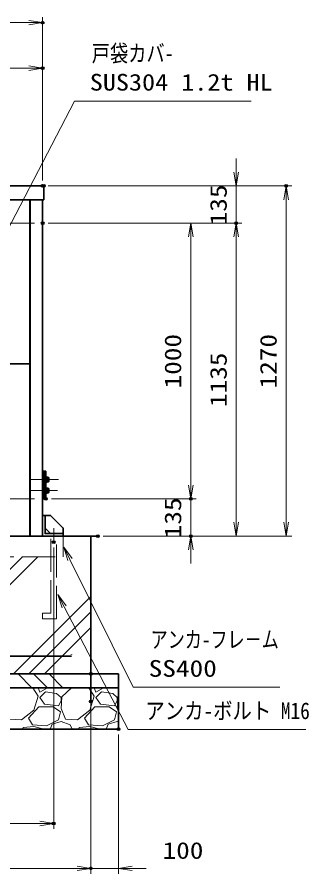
# Model space of a CAD drawing. Units: millimetres at full size, sheet at 1:20. Extents: x -5940 to 5940, y -4200 to 4200.
# Drawn here: x 2626 to 3685, y -2095 to 1013 of the extents above; entities that cross this region are included whole.
import ezdxf
from ezdxf.enums import TextEntityAlignment as Align

# ---------------------------------------------------------------- set-up
doc = ezdxf.new("R2010")
doc.units = ezdxf.units.MM
doc.header["$LTSCALE"] = 20
doc.header["$PDMODE"] = 32
doc.header["$PDSIZE"] = 10
for name, pattern in [('DASHED', [7.5, 6, -1.5]), ('USER1', [18, 12, -1.5, 3, -1.5]), ('USER2', [9, 6, -0.75, 1.5, -0.75])]:
    doc.linetypes.add(name, pattern=pattern)
for name, color, linetype, lineweight in [('0-1_軸線', 200, 'USER1', 15), ('0-2_寸法線', 4, 'Continuous', 18), ('0-3_0', 7, 'Continuous', 18), ('0-5_外形線', 7, 'Continuous', 35), ('0-6_隠れ線', 140, 'DASHED', 18), ('0-7_細線', 2, 'Continuous', 35), ('0-8_AM_12N', 2, 'Continuous', 50), ('0-9_AM_0N', 7, 'Continuous', 50), ('0-A_AM_7N', 6, 'USER2', 25), ('0-B_AM_9N', 9, 'Continuous', 18), ('0-C_ハッチング', 253, 'Continuous', 13)]:
    doc.layers.add(name, color=color, linetype=linetype, lineweight=lineweight)
doc.layers.add('0-4_Defpoints', color=7, linetype='Continuous')
doc.styles.add('ＭＳ ゴシック', font='')
doc.styles.get('ＭＳ ゴシック').set_extended_font_data('MS Gothic')

# ---------------------------------------------------------------- blocks, each defined once
blk = doc.blocks.new('_Open')
at = {"layer": '0-3_0'}
blk.add_line((-20, 3.333), (0, 0), dxfattribs=at)
blk.add_lwpolyline([(-20, -3.333), (0, 0), (-20, 0)], dxfattribs=at)
blk = doc.blocks.new('S4')
at = {"layer": '0-8_AM_12N'}
for p, q in [((639331.9, 428704.5), (639381.9, 428754.5)), ((639331.9, 428754.5), (639381.9, 428704.5))]:
    blk.add_line(p, q, dxfattribs=at)
blk.add_circle((639356.9, 428729.5), 25, dxfattribs=at)
blk = doc.blocks.new('S5')
at = {"layer": '0-8_AM_12N'}
for p, q in [((639291.9, 428512), (639341.9, 428562)), ((639291.9, 428562), (639341.9, 428512))]:
    blk.add_line(p, q, dxfattribs=at)
blk.add_circle((639316.9, 428537), 25, dxfattribs=at)
blk = doc.blocks.new('S6')
at = {"layer": '0-8_AM_12N'}
for p, q in [((639291.9, 427712), (639341.9, 427762)), ((639291.9, 427762), (639341.9, 427712))]:
    blk.add_line(p, q, dxfattribs=at)
blk.add_circle((639316.9, 427737), 25, dxfattribs=at)
blk = doc.blocks.new('U7')
at = {"layer": '0-9_AM_0N'}
for p, q in [((639284.9, 428077), (639284.9, 427737)), ((639316.9, 428077), (639284.9, 428077)), ((639284.9, 427737), (639316.9, 427737)), ((639316.9, 427737), (639316.9, 428077))]:
    blk.add_line(p, q, dxfattribs=at)
at = {"layer": '0-A_AM_7N'}
blk.add_line((639320.9, 427907), (639280.9, 427907), dxfattribs=at)
blk = doc.blocks.new('S8')
at = {"layer": '0-8_AM_12N'}
for p, q in [((639331.9, 427904.5), (639381.9, 427954.5)), ((639331.9, 427954.5), (639381.9, 427904.5))]:
    blk.add_line(p, q, dxfattribs=at)
blk.add_circle((639356.9, 427929.5), 25, dxfattribs=at)
blk = doc.blocks.new('U9')
at = {"layer": '0-9_AM_0N'}
for p, q in [((639356.9, 428061), (639316.9, 428061)), ((639316.9, 427915), (639356.9, 427929.5)), ((639316.9, 427899), (639356.9, 427913.5)), ((639316.9, 427753), (639356.9, 427753)), ((639356.9, 427929.5), (639356.9, 428061)), ((639356.9, 427753), (639356.9, 427913.5))]:
    blk.add_line(p, q, dxfattribs=at)
at = {"layer": '0-A_AM_7N'}
blk.add_line((639361.9, 427907), (639311.9, 427907), dxfattribs=at)
at = {"layer": '0-B_AM_9N'}
for p, q in [((639316.9, 427915), (639316.9, 428061)), ((639316.9, 427753), (639316.9, 427899))]:
    blk.add_line(p, q, dxfattribs=at)
blk = doc.blocks.new('S15')
at = {"layer": '0-2_寸法線'}
for points in [[(5062388.3, 3451473.7), (5051749.1, 3451473.7), (5047155.9, 3460747.2), (5046712, 3461643.3)], [(5047305.2, 3460821.2), (5046712, 3461643.3), (5047006.5, 3460673.2)]]:
    blk.add_lwpolyline(points, dxfattribs=at)
at = {"layer": '0-2_寸法線', "color": 254, "style": 'ＭＳ ゴシック'}
for s, width, p in [('アンカ-フレ－ム', 0.75, (5053009.1, 3453970.5)), ('SS400', 1.2, (5052865.1, 3451870.5))]:
    blk.add_text(s, height=1212, dxfattribs=dict(at, width=width)).set_placement(p, align=Align.BOTTOM_LEFT)
blk = doc.blocks.new('S16')
at = {"layer": '0-2_寸法線'}
for points in [[(5064280.5, 3448404), (5051366.1, 3448404), (5046732.1, 3457314.2), (5046270.7, 3458201.4)], [(5046879.9, 3457391.1), (5046270.7, 3458201.4), (5046584.2, 3457237.3)]]:
    blk.add_lwpolyline(points, dxfattribs=at)
at = {"layer": '0-2_寸法線', "color": 254, "style": 'ＭＳ ゴシック', "width": 0.85}
blk.add_text('アンカ-ボルト M16', height=1212, dxfattribs=at).set_placement((5052626.1, 3448800.9), align=Align.BOTTOM_LEFT)
blk = doc.blocks.new('S20')
at = {"layer": '0-2_寸法線'}
for points in [[(5060313.1, 3493995.8), (5047475.5, 3493995.8), (5040913.9, 3481365.1), (5040452.9, 3480477.7)], [(5040766, 3481441.9), (5040452.9, 3480477.7), (5041061.8, 3481288.3)]]:
    blk.add_lwpolyline(points, dxfattribs=at)
at = {"layer": '0-2_寸法線', "color": 254, "style": 'ＭＳ ゴシック'}
for s, width, p in [('戸袋カバ-', 0.8, (5048735.5, 3496492.7)), ('SUS304 1.2t HL', 1.15, (5048591.5, 3494392.7))]:
    blk.add_text(s, height=1212, dxfattribs=dict(at, width=width)).set_placement(p, align=Align.BOTTOM_LEFT)

msp = doc.modelspace()

# ---------------------------------------------------------------- linework, layer by layer
at = {"layer": '0-1_軸線'}
for p, q in [((2673.78, -664.42), (2776, -664.42)), ((2670.8, -704.42), (2773.02, -704.42)), ((2759.04, -841.25), (2759.04, -891.16))]:
    msp.add_line(p, q, dxfattribs=at)
at = {"layer": '0-2_寸法線'}
for p, q in [((2719.04, 420.58), (2719.04, 1012.78)), ((-2480.96, 992.78), (2719.04, 992.78)), ((2719.04, 420.58), (2719.04, 847.45)), ((1519.04, 827.45), (2719.04, 827.45)), ((3421.43, 450.58), (3421.43, 500.58)), ((2739.04, 400.58), (3441.43, 400.58)), ((2742.94, 400.58), (3622.58, 400.58)), ((3421.43, 400.58), (3421.43, 265.58)), ((3602.58, -869.42), (3602.58, 400.58)), ((2739.04, 265.58), (3441.43, 265.58)), ((2739.04, 265.58), (3276.32, 265.58)), ((2739.04, 265.58), (3441.43, 265.58)), ((3256.32, 265.58), (3256.32, -734.42)), ((3421.43, -869.42), (3421.43, 265.58)), ((3421.43, 215.58), (3421.43, 165.58)), ((3256.32, -684.42), (3256.32, -634.42)), ((2751.04, -734.42), (3276.32, -734.42)), ((2751.04, -734.42), (3276.32, -734.42)), ((3256.32, -734.42), (3256.32, -869.42)), ((2939.04, -869.42), (3441.43, -869.42)), ((2939.04, -869.42), (3276.32, -869.42)), ((2939.04, -869.42), (3622.58, -869.42)), ((2759.04, -911.16), (2759.04, -1931.68)), ((3256.32, -919.42), (3256.32, -969.42)), ((2894.04, -1389.42), (2894.04, -2094.51)), ((2894.04, -1489.42), (2894.04, -2094.51)), ((2994.04, -1589.42), (2994.04, -2094.51)), ((1479.04, -1911.68), (2759.04, -1911.68)), ((2894.04, -2074.51), (1344.04, -2074.51)), ((2844.04, -2074.51), (2794.04, -2074.51)), ((2994.04, -2074.51), (2894.04, -2074.51)), ((3044.04, -2074.51), (3094.04, -2074.51))]:
    msp.add_line(p, q, dxfattribs=at)
at = {"layer": '0-4_Defpoints'}
for p in [(2719.04, 992.78), (2719.04, 827.45), (2719.04, 400.58), (2719.04, 400.58), (2722.94, 400.58), (3602.58, 400.58), (2719.04, 265.58), (3421.43, 265.58), (2731.04, -734.42), (3256.32, -734.42), (2919.04, -869.42), (3256.32, -869.42), (2759.04, -891.16), (2894.04, -1369.42), (2894.04, -1469.42), (2994.04, -1569.42), (2759.04, -1911.68), (2894.04, -2074.51)]:
    msp.add_point(p, dxfattribs=at)
at = {"layer": '0-5_外形線'}
for p, q in [((1515.14, 400.58), (2722.94, 400.58)), ((2722.94, 400.58), (2722.94, 350.58)), ((1515.14, 350.58), (2722.94, 350.58)), ((2673.04, 350.58), (2673.04, -869.42)), ((2674.04, 350.58), (2674.04, -869.42)), ((2719.04, 350.58), (2719.04, -869.42)), ((1565.04, -244.42), (2673.04, -244.42)), ((2719.04, -634.42), (2731.04, -634.42)), ((2725.03, -634.42), (2725.03, -734.42)), ((2731.04, -634.42), (2731.04, -734.42)), ((2719.04, -734.42), (2731.04, -734.42)), ((-2889.39, -869.42), (2919.04, -869.42)), ((2748.04, -860.42), (2728.04, -840.42))]:
    msp.add_line(p, q, dxfattribs=at)
for points in [[(2719.04, -794.42), (2748.04, -794.42), (2794.04, -840.42), (2794.04, -869.42)], [(2794.04, -860.42), (2728.04, -860.42), (2728.04, -794.42)]]:
    msp.add_lwpolyline(points, dxfattribs=at)
at = {"layer": '0-6_隠れ線'}
for p, q in [((1519.04, 265.58), (2719.04, 265.58)), ((1519.04, -734.42), (2719.04, -734.42)), ((2749.03, -1149.42), (2749.03, -869.42)), ((2769.03, -1169.42), (2769.03, -869.42)), ((2794.04, -944.42), (2794.04, -869.42)), ((1444.04, -944.42), (2794.04, -944.42))]:
    msp.add_line(p, q, dxfattribs=at)
at = {"layer": '0-6_隠れ線', "linetype": 'Continuous'}
for p, q in [((2719.04, -1149.42), (2719.04, -1169.42)), ((2719.04, -1149.42), (2749.03, -1149.42)), ((2719.04, -1169.42), (2769.03, -1169.42))]:
    msp.add_line(p, q, dxfattribs=at)
at = {"layer": '0-7_細線'}
for p, q in [((2894.04, -869.42), (2894.04, -1469.42)), ((2824.04, -1304.42), (1414.04, -1304.42)), ((1414.04, -1304.42), (2824.04, -1304.42))]:
    msp.add_line(p, q, dxfattribs=at)
for points in [[(1244.04, -1419.42), (2994.04, -1419.42), (2994.04, -1369.42), (1244.04, -1369.42)], [(1244.04, -1569.42), (2994.04, -1569.42), (2994.04, -1419.42), (1244.04, -1419.42)]]:
    msp.add_lwpolyline(points, close=True, dxfattribs=at)
msp.add_arc((2819.04, -1299.42), 5, 358.85407, 1.14593, dxfattribs=at)
at = {"layer": '0-9_AM_0N'}
for p, q in [((2735.24, -658.6), (2734.64, -658.6)), ((2734.64, -663.29), (2734.64, -664.09)), ((2735.24, -670.23), (2734.64, -670.23)), ((2735.24, -658.6), (2735.24, -656.91)), ((2739.35, -656.91), (2735.24, -656.91)), ((2735.24, -670.23), (2735.24, -658.6)), ((2739.35, -660.66), (2735.24, -660.66)), ((2739.35, -668.17), (2735.24, -668.17)), ((2735.24, -671.93), (2735.24, -670.23)), ((2739.35, -671.93), (2735.24, -671.93)), ((2739.35, -656.91), (2739.94, -657.92)), ((2739.35, -671.93), (2739.94, -670.92)), ((2739.94, -657.92), (2739.94, -670.92)), ((2735.24, -698.6), (2734.64, -698.6)), ((2734.64, -703.29), (2734.64, -704.09)), ((2739.35, -696.91), (2735.24, -696.91)), ((2735.24, -698.6), (2735.24, -696.91)), ((2735.24, -710.23), (2735.24, -698.6)), ((2739.35, -700.66), (2735.24, -700.66)), ((2739.35, -708.17), (2735.24, -708.17)), ((2739.35, -711.93), (2735.24, -711.93)), ((2739.35, -696.91), (2739.94, -697.92)), ((2739.35, -711.93), (2739.94, -710.92)), ((2739.94, -697.92), (2739.94, -710.92))]:
    msp.add_line(p, q, dxfattribs=at)
msp.add_lwpolyline([(2735.24, -711.93), (2735.24, -710.23), (2734.64, -710.23)], dxfattribs=at)
for centre, radius, start, end in [((2736.62, -658.79), 3.32, 325.55313, 25.55313), ((2727.53, -664.42), 12.41, 342.38753, 17.61247), ((2736.62, -670.05), 3.32, 334.44687, 34.44687), ((2736.62, -698.79), 3.32, 325.55313, 25.55313), ((2727.53, -704.42), 12.41, 342.38753, 17.61247), ((2736.62, -710.05), 3.32, 334.44687, 34.44687)]:
    msp.add_arc(centre, radius, start, end, dxfattribs=at)
at = {"layer": '0-B_AM_9N'}
for p, q in [((2731.04, -661.09), (2733.76, -660.42)), ((2731.04, -660.42), (2733.76, -660.42)), ((2731.04, -667.75), (2733.76, -668.42)), ((2731.04, -668.42), (2733.76, -668.42)), ((2734.64, -660.42), (2733.76, -660.42)), ((2734.64, -668.42), (2733.76, -668.42)), ((2734.64, -658.6), (2734.64, -660.42)), ((2734.64, -660.42), (2734.64, -663.29)), ((2734.64, -664.09), (2734.64, -668.42)), ((2734.64, -668.42), (2734.64, -670.23)), ((2731.04, -700.42), (2733.76, -700.42)), ((2731.04, -701.09), (2733.76, -700.42)), ((2731.04, -707.75), (2733.76, -708.42)), ((2731.04, -708.42), (2733.76, -708.42)), ((2734.64, -700.42), (2733.76, -700.42)), ((2734.64, -708.42), (2733.76, -708.42)), ((2734.64, -698.6), (2734.64, -700.42)), ((2734.64, -700.42), (2734.64, -703.29)), ((2734.64, -704.09), (2734.64, -708.42)), ((2734.64, -708.42), (2734.64, -710.23))]:
    msp.add_line(p, q, dxfattribs=at)
at = {"layer": '0-C_ハッチング'}
for p, q in [((2220.35, -1369.42), (2645.35, -944.42)), ((2276.47, -1369.42), (2701.47, -944.42)), ((2613.23, -1369.42), (2894.04, -1088.62)), ((2669.36, -1369.42), (2894.04, -1144.74)), ((2725.49, -1369.42), (2894.04, -1200.87)), ((2630.01, -1369.42), (2680.01, -1419.42)), ((2686.14, -1369.42), (2736.14, -1419.42)), ((2742.27, -1369.42), (2792.27, -1419.42)), ((2702.84, -1450.28), (2683.98, -1419.42)), ((2702.28, -1419.42), (2708.93, -1436.05)), ((2708.93, -1436.05), (2736.65, -1419.42)), ((2824.2, -1419.42), (2788.18, -1452.31)), ((2906.04, -1450.28), (2887.18, -1419.42)), ((2905.48, -1419.42), (2912.13, -1436.05)), ((2912.13, -1436.05), (2939.85, -1419.42)), ((2686.58, -1501.08), (2702.84, -1450.28)), ((2729.25, -1434.02), (2708.93, -1454.34)), ((2708.93, -1454.34), (2725.19, -1478.72)), ((2769.89, -1440.12), (2729.25, -1434.02)), ((2786.15, -1454.34), (2769.89, -1440.12)), ((2788.18, -1452.31), (2786.15, -1494.98)), ((2786.15, -1466.53), (2786.15, -1454.34)), ((2889.78, -1501.08), (2906.04, -1450.28)), ((2932.45, -1434.02), (2912.13, -1454.34)), ((2912.13, -1454.34), (2928.39, -1478.72)), ((2973.09, -1440.12), (2932.45, -1434.02)), ((2989.35, -1454.34), (2973.09, -1440.12)), ((2991.38, -1452.31), (2989.35, -1494.98)), ((2989.35, -1466.53), (2989.35, -1454.34)), ((2994.04, -1449.88), (2991.38, -1452.31)), ((2668.29, -1529.52), (2704.87, -1488.88)), ((2704.87, -1488.88), (2757.7, -1488.88)), ((2725.19, -1478.72), (2775.99, -1484.82)), ((2757.7, -1488.88), (2784.12, -1507.17)), ((2775.99, -1484.82), (2786.15, -1466.53)), ((2871.49, -1529.52), (2908.07, -1488.88)), ((2908.07, -1488.88), (2960.9, -1488.88)), ((2928.39, -1478.72), (2979.19, -1484.82)), ((2960.9, -1488.88), (2987.32, -1507.17)), ((2979.19, -1484.82), (2989.35, -1466.53)), ((2641.88, -1535.62), (2686.58, -1501.08)), ((2784.12, -1507.17), (2775.99, -1535.62)), ((2786.15, -1494.98), (2802.41, -1533.59)), ((2845.08, -1535.62), (2889.78, -1501.08)), ((2987.32, -1507.17), (2979.19, -1535.62)), ((2989.35, -1494.98), (2994.04, -1506.11)), ((2599.21, -1533.59), (2641.88, -1535.62)), ((2682.52, -1553.91), (2668.29, -1529.52)), ((2775.99, -1535.62), (2733.32, -1557.97)), ((2746.12, -1569.42), (2753.64, -1551.88)), ((2753.64, -1551.88), (2786.15, -1541.72)), ((2786.15, -1541.72), (2818.66, -1553.91)), ((2802.41, -1533.59), (2845.08, -1535.62)), ((2885.72, -1553.91), (2871.49, -1529.52)), ((2979.19, -1535.62), (2936.52, -1557.97)), ((2949.32, -1569.42), (2956.84, -1551.88)), ((2956.84, -1551.88), (2989.35, -1541.72)), ((2989.35, -1541.72), (2994.04, -1543.47)), ((2645.97, -1569.42), (2647.97, -1564.07)), ((2686.58, -1560), (2647.97, -1564.07)), ((2733.32, -1557.97), (2682.52, -1553.91)), ((2724.24, -1569.42), (2686.58, -1560)), ((2818.66, -1553.91), (2825.82, -1569.42)), ((2849.17, -1569.42), (2851.17, -1564.07)), ((2889.78, -1560), (2851.17, -1564.07)), ((2936.52, -1557.97), (2885.72, -1553.91)), ((2927.44, -1569.42), (2889.78, -1560))]:
    msp.add_line(p, q, dxfattribs=at)

# ---------------------------------------------------------------- block references
at = {"layer": '0-2_寸法線'}
for name, p, xscale, yscale in [('_Open', (2719.04, 992.78), 2.5, 2.5), ('S20', (-249539.57, -173991.45), 0.05, 0.05), ('_Open', (2719.04, 827.45), 2.5, 2.5), ('S15', (-249539.57, -173991.45), 0.05, 0.05), ('S16', (-249539.57, -173991.45), 0.05, 0.05), ('_Open', (2759.04, -1911.68), 2.5, 2.5), ('_Open', (2894.04, -2074.51), 2.5, 2.5), ('_Open', (2894.04, -2074.51), 2.5, 2.5)]:
    msp.add_blockref(name, p, dxfattribs=dict(at, xscale=xscale, yscale=yscale))
at = {"layer": '0-2_寸法線', "xscale": 2.5, "yscale": 2.5}
for p, rotation in [((3421.43, 400.58), 270), ((3602.58, 400.58), 90), ((3256.32, 265.58), 90), ((3421.43, 265.58), 90), ((3421.43, 265.58), 90), ((3256.32, -734.42), 270), ((3256.32, -734.42), 270), ((3421.43, -869.42), 270), ((3602.58, -869.42), 270), ((3256.32, -869.42), 90), ((2994.04, -2074.51), 180)]:
    msp.add_blockref('_Open', p, dxfattribs=dict(at, rotation=rotation))
at = {"layer": '0-8_AM_12N', "xscale": 0.05, "yscale": 0.05}
for name in ['S5', 'S4', 'S6', 'S8']:
    msp.add_blockref(name, (-29233.21, -22099.77), dxfattribs=at)
at = {"layer": '0-9_AM_0N', "xscale": 0.05, "yscale": 0.05}
for name, p in [('U7', (-29233.21, -22059.77)), ('U9', (-29233.21, -22059.77)), ('U7', (-29233.21, -22099.77)), ('U9', (-29233.21, -22099.77))]:
    msp.add_blockref(name, p, dxfattribs=at)

# ---------------------------------------------------------------- texts
at = {"layer": '0-2_寸法線', "color": 254, "style": 'ＭＳ ゴシック', "width": 1.2}
for s, p in [('135', (3405.09, 257.48)), ('1000', (3239.97, -334.02)), ('1270', (3586.24, -334.02)), ('1135', (3405.09, -401.52)), ('135', (3239.97, -877.52))]:
    msp.add_text(s, height=60.56, rotation=90, dxfattribs=at).set_placement(p, align=Align.BOTTOM_LEFT)
msp.add_text('100', height=60.56, dxfattribs=at).set_placement((3154.02, -2058.17), align=Align.BOTTOM_LEFT)

doc.saveas('drawing.dxf')
